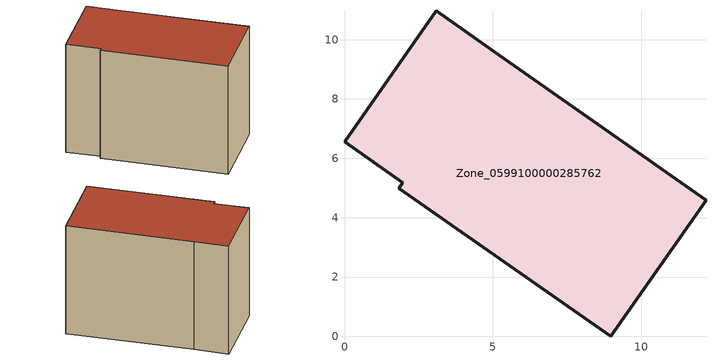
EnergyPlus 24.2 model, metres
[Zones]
Zone_0599100000285762
 floor ground (C_G): 1.97,5.18 0,6.55 3.09,10.98 5.05,9.58 12.18,4.59 8.97,0 1.83,4.99 z0
 wall outside (C_F): 0,6.55 1.97,5.18 1.83,4.99 8.97,0 12.18,4.59 5.05,9.58 3.09,10.98 0,6.55 z0:8.1
 roof outside (C_R): 8.97,0 12.18,4.59 5.05,9.58 3.09,10.98 0,6.55 1.97,5.18 1.83,4.99 z8.1
[BUILDING]
Pand.0599100000285762: North Axis=0; Terrain=City; Loads Convergence Tolerance Value=0.04; Temperature Convergence Tolerance Value=0.4; Solar Distribution=FullExterior; Maximum Number of Warmup Days=25; Minimum Number of Warmup Days=1
[Site:Location]
Rotterdam.The.Hague.AP_ZH_NLD Design_Conditions: Latitude=51.96; Longitude=4.45; Time Zone=1; Elevation=-4.5
[SITE:GROUNDTEMPERATURE:BUILDINGSURFACE]
18, 18, 18, 18, 18, 18, 18, 18, 18, 18, 18, 18
[MATERIAL] Thermal Absorptance=0.9; Solar Absorptance=0.7; Visible Absorptance=0.7
Name | Roughness | Thickness | Conductivity | Density | Specific Heat
G.TC.1975-1991 | MediumSmooth | 0.15 | 0.288461 | 540 | 1210
F.TC.1975-1991 | Rough | 0.3 | 0.230769 | 1920 | 840
R.TC.1975-1991 | MediumRough | 0.2 | 0.153846 | 1500 | 1000
[CONSTRUCTION]
C_G: G.TC.1975-1991
C_F: F.TC.1975-1991
C_R: R.TC.1975-1991
[ZONE]
Zone_0599100000285762: Type=1; Multiplier=1; Ceiling Height=Autocalculate; Volume=Autocalculate; Floor Area=autocalculate; Part of Total Floor Area=Yes
[ZONEINFILTRATION:DESIGNFLOWRATE]
Infil_Zone_0599100000285762: Zone or ZoneList or Space or SpaceList=Zone_0599100000285762; Schedule=AlwaysOn; Design Flow Rate Calculation Method=Flow/Area; Flow Rate per Floor Area=0.003; Constant Term Coefficient=1; Temperature Term Coefficient=0; Velocity Term Coefficient=0; Velocity Squared Term Coefficient=0
[HVACTEMPLATE:ZONE:IDEALLOADSAIRSYSTEM]
Zone_0599100000285762: Maximum Heating Supply Air Temperature=50; Minimum Cooling Supply Air Temperature=13; Maximum Heating Supply Air Humidity Ratio=0.0156; Minimum Cooling Supply Air Humidity Ratio=0.0077; Heating Limit=NoLimit; Cooling Limit=NoLimit; Dehumidification Control Type=ConstantSensibleHeatRatio; Cooling Sensible Heat Ratio=0.7; Dehumidification Setpoint=60; Humidification Control Type=None; Humidification Setpoint=30; Outdoor Air Method=None; Outdoor Air Flow Rate per Person=0.00944; Outdoor Air Flow Rate per Zone Floor Area=0; Outdoor Air Flow Rate per Zone=0; Demand Controlled Ventilation Type=None; Outdoor Air Economizer Type=NoEconomizer; Heat Recovery Type=None; Sensible Heat Recovery Effectiveness=0.7; Latent Heat Recovery Effectiveness=0.65
[ZONECONTROL:THERMOSTAT]
ThermostatControl_Zone_0599100000285762: Zone or ZoneList=Zone_0599100000285762; Control Type Schedule=DualSetpointControlType; Control 1=Thermostat_Zone_0599100000285762; Temperature Difference Between Cutout And Setpoint=0
[THERMOSTATSETPOINT:DUALSETPOINT]
Thermostat_Zone_0599100000285762: Heating Setpoint Temperature Schedule=HeatingSetpoint_Zone_0599100000285762; Cooling Setpoint Temperature Schedule=CoolingSetpoint_Zone_0599100000285762
[SCHEDULE:COMPACT]
HeatingSetpoint_Zone_0599100000285762: Through: 12/31, For: AllDays, Until: 24:00, 21
CoolingSetpoint_Zone_0599100000285762: Through: 12/31, For: AllDays, Until: 24:00, 24
DualSetpointControlType: Through: 12/31, For: AllDays, Until: 24:00, 4
AlwaysOn: Through: 12/31, For: AllDays, Until: 24:00, 1
